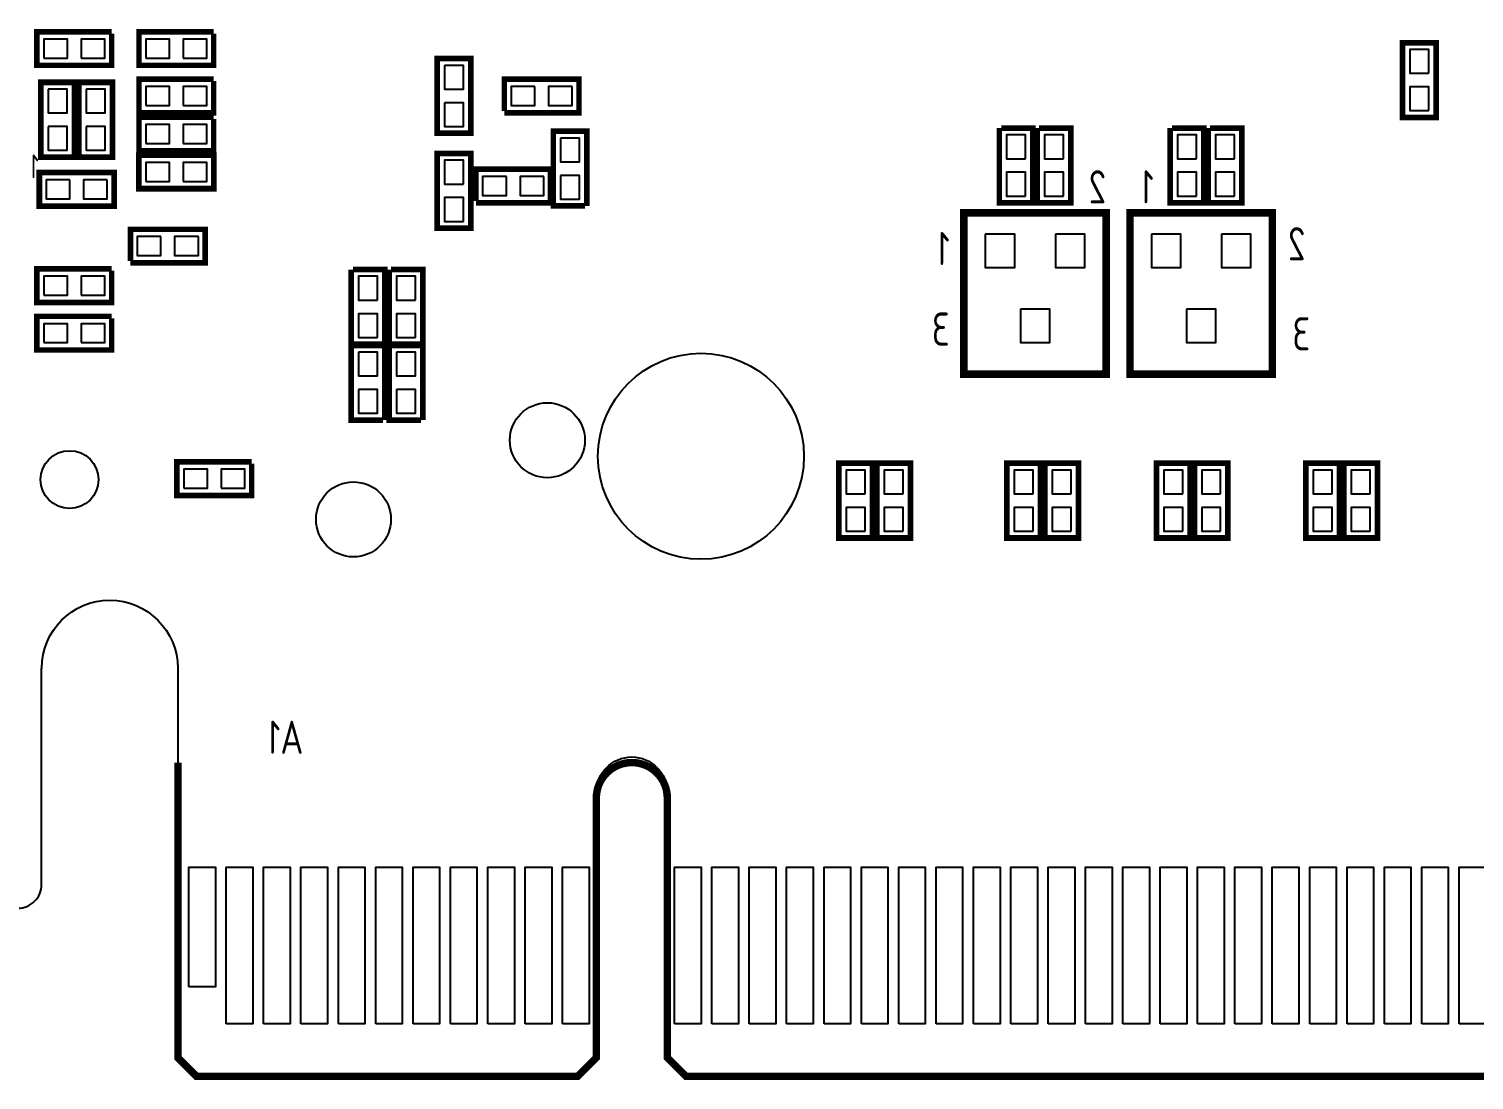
# Model space of a CAD drawing. Header units: millimetres. Extents: x -8 to 226, y -9 to 102.
# Drawn here: x 33.51 to 72.2, y -9.45 to 18.69 of the extents above; entities that cross this region are included whole.
import ezdxf

# ---------------------------------------------------------------- set-up
doc = ezdxf.new("R2010")
doc.units = ezdxf.units.MM
doc.header["$LTSCALE"] = 10
for name, color, linetype in [('BG_OUTLINE', 2, 'Continuous'), ('PG_SILKSCREEN_BOTTOM', 3, 'Continuous'), ('PIN_BOTTOM', 4, 'Continuous')]:
    doc.layers.add(name, color=color, linetype=linetype)
doc.styles.get("Standard").update_dxf_attribs({"font": 'isocp.shx', "width": 0.707, "bigfont": 'hztxt.shx'})

msp = doc.modelspace()

# ---------------------------------------------------------------- linework, layer by layer
at = {"layer": 'BG_OUTLINE'}
msp.add_lwpolyline([(33.214818, -4.85013, 0.414214), (33.849818, -4.21513), (33.849818, 1.5748), (33.854898, 1.5748, -1), (37.494972, 1.5748), (37.499798, 1.5748), (37.499798, -8.850122), (37.999924, -9.350248), (48.199802, -9.350248), (48.699928, -8.850122), (48.699928, -1.75006, -0.999882), (50.599848, -1.75006), (50.599848, -8.850122), (51.099974, -9.350248), (121.299986, -9.350248)], format="xyb", dxfattribs=at)
at = {"layer": 'PG_SILKSCREEN_BOTTOM'}
for points in [[(35.727132, 18.615152, 0.150114, 0.150114, 0), (33.727136, 18.615152, 0.150114, 0.150114, 0), (33.727136, 17.714976, 0.150114, 0.150114, 0), (35.727132, 17.714976, 0.150114, 0.150114, 0), (35.727132, 18.565114, 0.150114, 0.150114, 0)], [(38.457632, 18.615152, 0.150114, 0.150114, 0), (36.457636, 18.615152, 0.150114, 0.150114, 0), (36.457636, 17.714976, 0.150114, 0.150114, 0), (38.457632, 17.714976, 0.150114, 0.150114, 0), (38.457632, 18.565114, 0.150114, 0.150114, 0)], [(38.457632, 17.345152, 0.150114, 0.150114, 0), (36.457636, 17.345152, 0.150114, 0.150114, 0), (36.457636, 16.444976, 0.150114, 0.150114, 0), (38.457632, 16.444976, 0.150114, 0.150114, 0), (38.457632, 17.295114, 0.150114, 0.150114, 0)], [(46.236636, 16.444976, 0.150114, 0.150114, 0), (48.236632, 16.444976, 0.150114, 0.150114, 0), (48.236632, 17.345152, 0.150114, 0.150114, 0), (46.236636, 17.345152, 0.150114, 0.150114, 0), (46.236636, 16.495014, 0.150114, 0.150114, 0)], [(38.457632, 16.329152, 0.150114, 0.150114, 0), (36.457636, 16.329152, 0.150114, 0.150114, 0), (36.457636, 15.428976, 0.150114, 0.150114, 0), (38.457632, 15.428976, 0.150114, 0.150114, 0), (38.457632, 16.279114, 0.150114, 0.150114, 0)], [(48.448722, 13.950442, 0.150114, 0.150114, 0), (48.448722, 15.950438, 0.150114, 0.150114, 0), (47.548546, 15.950438, 0.150114, 0.150114, 0), (47.548546, 13.950442, 0.150114, 0.150114, 0), (48.398684, 13.950442, 0.150114, 0.150114, 0)], [(59.4868, 16.03375, 0.150114, 0.150114, 0), (59.4868, 14.033754, 0.150114, 0.150114, 0), (60.386976, 14.033754, 0.150114, 0.150114, 0), (60.386976, 16.03375, 0.150114, 0.150114, 0), (59.536838, 16.03375, 0.150114, 0.150114, 0)], [(60.5028, 16.03375, 0.150114, 0.150114, 0), (60.5028, 14.033754, 0.150114, 0.150114, 0), (61.402976, 14.033754, 0.150114, 0.150114, 0), (61.402976, 16.03375, 0.150114, 0.150114, 0), (60.552838, 16.03375, 0.150114, 0.150114, 0)], [(64.0588, 16.03375, 0.150114, 0.150114, 0), (64.0588, 14.033754, 0.150114, 0.150114, 0), (64.958976, 14.033754, 0.150114, 0.150114, 0), (64.958976, 16.03375, 0.150114, 0.150114, 0), (64.108838, 16.03375, 0.150114, 0.150114, 0)], [(65.0748, 16.03375, 0.150114, 0.150114, 0), (65.0748, 14.033754, 0.150114, 0.150114, 0), (65.974976, 14.033754, 0.150114, 0.150114, 0), (65.974976, 16.03375, 0.150114, 0.150114, 0), (65.124838, 16.03375, 0.150114, 0.150114, 0)], [(45.474636, 14.031976, 0.150114, 0.150114, 0), (47.474632, 14.031976, 0.150114, 0.150114, 0), (47.474632, 14.932152, 0.150114, 0.150114, 0), (45.474636, 14.932152, 0.150114, 0.150114, 0), (45.474636, 14.082014, 0.150114, 0.150114, 0)], [(36.22929, 12.424664, 0.150114, 0.150114, 0), (38.229286, 12.424664, 0.150114, 0.150114, 0), (38.229286, 13.32484, 0.150114, 0.150114, 0), (36.22929, 13.32484, 0.150114, 0.150114, 0), (36.22929, 12.474702, 0.150114, 0.150114, 0)], [(35.727132, 12.265152, 0.150114, 0.150114, 0), (33.727136, 12.265152, 0.150114, 0.150114, 0), (33.727136, 11.364976, 0.150114, 0.150114, 0), (35.727132, 11.364976, 0.150114, 0.150114, 0), (35.727132, 12.215114, 0.150114, 0.150114, 0)], [(42.1386, 12.24915, 0.150114, 0.150114, 0), (42.1386, 10.249154, 0.150114, 0.150114, 0), (43.038776, 10.249154, 0.150114, 0.150114, 0), (43.038776, 12.24915, 0.150114, 0.150114, 0), (42.188638, 12.24915, 0.150114, 0.150114, 0)], [(43.1546, 12.24915, 0.150114, 0.150114, 0), (43.1546, 10.249154, 0.150114, 0.150114, 0), (44.054776, 10.249154, 0.150114, 0.150114, 0), (44.054776, 12.24915, 0.150114, 0.150114, 0), (43.204638, 12.24915, 0.150114, 0.150114, 0)], [(35.727132, 10.995152, 0.150114, 0.150114, 0), (33.727136, 10.995152, 0.150114, 0.150114, 0), (33.727136, 10.094976, 0.150114, 0.150114, 0), (35.727132, 10.094976, 0.150114, 0.150114, 0), (35.727132, 10.945114, 0.150114, 0.150114, 0)], [(43.038776, 8.217154, 0.150114, 0.150114, 0), (43.038776, 10.21715, 0.150114, 0.150114, 0), (42.1386, 10.21715, 0.150114, 0.150114, 0), (42.1386, 8.217154, 0.150114, 0.150114, 0), (42.988738, 8.217154, 0.150114, 0.150114, 0)], [(44.054776, 8.217154, 0.150114, 0.150114, 0), (44.054776, 10.21715, 0.150114, 0.150114, 0), (43.1546, 10.21715, 0.150114, 0.150114, 0), (43.1546, 8.217154, 0.150114, 0.150114, 0), (44.004738, 8.217154, 0.150114, 0.150114, 0)], [(39.473886, 7.10184, 0.150114, 0.150114, 0), (37.47389, 7.10184, 0.150114, 0.150114, 0), (37.47389, 6.201664, 0.150114, 0.150114, 0), (39.473886, 6.201664, 0.150114, 0.150114, 0), (39.473886, 7.051802, 0.150114, 0.150114, 0)], [(121.799858, -0.950214, 0.199898, 0.199898, 0), (121.799858, -8.850376, 0.199898, 0.199898, 0), (121.299732, -9.350248, 0.199898, 0.199898, 0), (51.09972, -9.350248, 0.199898, 0.199898, 0), (50.599848, -8.850376, 0.199898, 0.199898, 0), (50.599848, -1.900174, 0.199898, 0.199898, 1), (48.699674, -1.900174, 0.199898, 0.199898, 0), (48.699674, -8.850376, 0.199898, 0.199898, 0), (48.199802, -9.350248, 0.199898, 0.199898, 0), (37.99967, -9.350248, 0.199898, 0.199898, 0), (37.499798, -8.850376, 0.199898, 0.199898, 0), (37.499798, -0.950214, 0.199898, 0.199898, 0)]]:
    msp.add_lwpolyline(points, format="xyseb", dxfattribs=at)
for points in [[(70.2818, 18.31975, 0.1524, 0.1524, 0), (70.2818, 16.319754, 0.1524, 0.1524, 0), (71.181976, 16.319754, 0.1524, 0.1524, 0), (71.181976, 18.31975, 0.1524, 0.1524, 0)], [(45.337222, 15.895066, 0.1524, 0.1524, 0), (45.337222, 17.895062, 0.1524, 0.1524, 0), (44.437046, 17.895062, 0.1524, 0.1524, 0), (44.437046, 15.895066, 0.1524, 0.1524, 0)], [(34.732722, 15.260066, 0.1524, 0.1524, 0), (34.732722, 17.260062, 0.1524, 0.1524, 0), (33.832546, 17.260062, 0.1524, 0.1524, 0), (33.832546, 15.260066, 0.1524, 0.1524, 0)], [(35.748722, 15.260066, 0.1524, 0.1524, 0), (35.748722, 17.260062, 0.1524, 0.1524, 0), (34.848546, 17.260062, 0.1524, 0.1524, 0), (34.848546, 15.260066, 0.1524, 0.1524, 0)], [(38.457632, 15.313152, 0.1524, 0.1524, 0), (36.457636, 15.313152, 0.1524, 0.1524, 0), (36.457636, 14.412976, 0.1524, 0.1524, 0), (38.457632, 14.412976, 0.1524, 0.1524, 0)], [(44.437046, 15.355062, 0.1524, 0.1524, 0), (44.437046, 13.355066, 0.1524, 0.1524, 0), (45.337222, 13.355066, 0.1524, 0.1524, 0), (45.337222, 15.355062, 0.1524, 0.1524, 0)], [(33.79089, 13.948664, 0.1524, 0.1524, 0), (35.790886, 13.948664, 0.1524, 0.1524, 0), (35.790886, 14.84884, 0.1524, 0.1524, 0), (33.79089, 14.84884, 0.1524, 0.1524, 0)], [(58.539634, 9.445752, 0.2032, 0.2032, 0), (58.539634, 13.763752, 0.2032, 0.2032, 0), (62.349634, 13.763752, 0.2032, 0.2032, 0), (62.349634, 9.445752, 0.2032, 0.2032, 0)], [(62.984634, 9.445752, 0.2032, 0.2032, 0), (62.984634, 13.763752, 0.2032, 0.2032, 0), (66.794634, 13.763752, 0.2032, 0.2032, 0), (66.794634, 9.445752, 0.2032, 0.2032, 0)], [(55.191406, 7.061962, 0.1524, 0.1524, 0), (55.191406, 5.061966, 0.1524, 0.1524, 0), (56.091582, 5.061966, 0.1524, 0.1524, 0), (56.091582, 7.061962, 0.1524, 0.1524, 0)], [(56.207406, 7.061962, 0.1524, 0.1524, 0), (56.207406, 5.061966, 0.1524, 0.1524, 0), (57.107582, 5.061966, 0.1524, 0.1524, 0), (57.107582, 7.061962, 0.1524, 0.1524, 0)], [(59.691524, 7.061962, 0.1524, 0.1524, 0), (59.691524, 5.061966, 0.1524, 0.1524, 0), (60.5917, 5.061966, 0.1524, 0.1524, 0), (60.5917, 7.061962, 0.1524, 0.1524, 0)], [(60.707524, 7.061962, 0.1524, 0.1524, 0), (60.707524, 5.061966, 0.1524, 0.1524, 0), (61.6077, 5.061966, 0.1524, 0.1524, 0), (61.6077, 7.061962, 0.1524, 0.1524, 0)], [(63.691516, 7.061962, 0.1524, 0.1524, 0), (63.691516, 5.061966, 0.1524, 0.1524, 0), (64.591692, 5.061966, 0.1524, 0.1524, 0), (64.591692, 7.061962, 0.1524, 0.1524, 0)], [(64.707516, 7.061962, 0.1524, 0.1524, 0), (64.707516, 5.061966, 0.1524, 0.1524, 0), (65.607692, 5.061966, 0.1524, 0.1524, 0), (65.607692, 7.061962, 0.1524, 0.1524, 0)], [(67.691508, 7.061962, 0.1524, 0.1524, 0), (67.691508, 5.061966, 0.1524, 0.1524, 0), (68.591684, 5.061966, 0.1524, 0.1524, 0), (68.591684, 7.061962, 0.1524, 0.1524, 0)], [(68.707508, 7.061962, 0.1524, 0.1524, 0), (68.707508, 5.061966, 0.1524, 0.1524, 0), (69.607684, 5.061966, 0.1524, 0.1524, 0), (69.607684, 7.061962, 0.1524, 0.1524, 0)]]:
    msp.add_lwpolyline(points, format="xyseb", close=True, dxfattribs=at)
at = {"layer": 'PIN_BOTTOM'}
for points in [[(33.909762, 17.911064), (34.544762, 17.911064), (34.544762, 18.419064), (33.909762, 18.419064)], [(34.909506, 17.911064), (35.544506, 17.911064), (35.544506, 18.419064), (34.909506, 18.419064)], [(36.640262, 17.911064), (37.275262, 17.911064), (37.275262, 18.419064), (36.640262, 18.419064)], [(37.640006, 17.911064), (38.275006, 17.911064), (38.275006, 18.419064), (37.640006, 18.419064)], [(70.985888, 17.502124), (70.985888, 18.137124), (70.477888, 18.137124), (70.477888, 17.502124)], [(44.633134, 17.712436), (44.633134, 17.077436), (45.141134, 17.077436), (45.141134, 17.712436)], [(34.028634, 17.077436), (34.028634, 16.442436), (34.536634, 16.442436), (34.536634, 17.077436)], [(35.044634, 17.077436), (35.044634, 16.442436), (35.552634, 16.442436), (35.552634, 17.077436)], [(36.640262, 16.641064), (37.275262, 16.641064), (37.275262, 17.149064), (36.640262, 17.149064)], [(37.640006, 16.641064), (38.275006, 16.641064), (38.275006, 17.149064), (37.640006, 17.149064)], [(47.054262, 17.149064), (46.419262, 17.149064), (46.419262, 16.641064), (47.054262, 16.641064)], [(48.054006, 17.149064), (47.419006, 17.149064), (47.419006, 16.641064), (48.054006, 16.641064)], [(70.985888, 16.50238), (70.985888, 17.13738), (70.477888, 17.13738), (70.477888, 16.50238)], [(44.633134, 16.712692), (44.633134, 16.077692), (45.141134, 16.077692), (45.141134, 16.712692)], [(34.028634, 16.077692), (34.028634, 15.442692), (34.536634, 15.442692), (34.536634, 16.077692)], [(35.044634, 16.077692), (35.044634, 15.442692), (35.552634, 15.442692), (35.552634, 16.077692)], [(36.640262, 15.625064), (37.275262, 15.625064), (37.275262, 16.133064), (36.640262, 16.133064)], [(37.640006, 15.625064), (38.275006, 15.625064), (38.275006, 16.133064), (37.640006, 16.133064)], [(47.744634, 15.767812), (47.744634, 15.132812), (48.252634, 15.132812), (48.252634, 15.767812)], [(60.190888, 15.216124), (60.190888, 15.851124), (59.682888, 15.851124), (59.682888, 15.216124)], [(61.206888, 15.216124), (61.206888, 15.851124), (60.698888, 15.851124), (60.698888, 15.216124)], [(64.762888, 15.216124), (64.762888, 15.851124), (64.254888, 15.851124), (64.254888, 15.216124)], [(65.778888, 15.216124), (65.778888, 15.851124), (65.270888, 15.851124), (65.270888, 15.216124)], [(36.640262, 14.609064), (37.275262, 14.609064), (37.275262, 15.117064), (36.640262, 15.117064)], [(37.640006, 14.609064), (38.275006, 14.609064), (38.275006, 15.117064), (37.640006, 15.117064)], [(45.141134, 14.537436), (45.141134, 15.172436), (44.633134, 15.172436), (44.633134, 14.537436)], [(46.292262, 14.736064), (45.657262, 14.736064), (45.657262, 14.228064), (46.292262, 14.228064)], [(47.292006, 14.736064), (46.657006, 14.736064), (46.657006, 14.228064), (47.292006, 14.228064)], [(47.744634, 14.768068), (47.744634, 14.133068), (48.252634, 14.133068), (48.252634, 14.768068)], [(60.190888, 14.21638), (60.190888, 14.85138), (59.682888, 14.85138), (59.682888, 14.21638)], [(61.206888, 14.21638), (61.206888, 14.85138), (60.698888, 14.85138), (60.698888, 14.21638)], [(64.762888, 14.21638), (64.762888, 14.85138), (64.254888, 14.85138), (64.254888, 14.21638)], [(65.778888, 14.21638), (65.778888, 14.85138), (65.270888, 14.85138), (65.270888, 14.21638)], [(34.608516, 14.652752), (33.973516, 14.652752), (33.973516, 14.144752), (34.608516, 14.144752)], [(35.60826, 14.652752), (34.97326, 14.652752), (34.97326, 14.144752), (35.60826, 14.144752)], [(45.141134, 13.537692), (45.141134, 14.172692), (44.633134, 14.172692), (44.633134, 13.537692)], [(59.111134, 13.192252), (59.111134, 12.303252), (59.898534, 12.303252), (59.898534, 13.192252)], [(60.990734, 13.192252), (60.990734, 12.303252), (61.778134, 12.303252), (61.778134, 13.192252)], [(63.556134, 13.192252), (63.556134, 12.303252), (64.343534, 12.303252), (64.343534, 13.192252)], [(65.435734, 13.192252), (65.435734, 12.303252), (66.223134, 12.303252), (66.223134, 13.192252)], [(37.046916, 13.128752), (36.411916, 13.128752), (36.411916, 12.620752), (37.046916, 12.620752)], [(38.04666, 13.128752), (37.41166, 13.128752), (37.41166, 12.620752), (38.04666, 12.620752)], [(33.909762, 11.561064), (34.544762, 11.561064), (34.544762, 12.069064), (33.909762, 12.069064)], [(34.909506, 11.561064), (35.544506, 11.561064), (35.544506, 12.069064), (34.909506, 12.069064)], [(42.842688, 11.431524), (42.842688, 12.066524), (42.334688, 12.066524), (42.334688, 11.431524)], [(43.858688, 11.431524), (43.858688, 12.066524), (43.350688, 12.066524), (43.350688, 11.431524)], [(42.842688, 10.43178), (42.842688, 11.06678), (42.334688, 11.06678), (42.334688, 10.43178)], [(43.858688, 10.43178), (43.858688, 11.06678), (43.350688, 11.06678), (43.350688, 10.43178)], [(60.050934, 11.185652), (60.050934, 10.296652), (60.838334, 10.296652), (60.838334, 11.185652)], [(64.495934, 11.185652), (64.495934, 10.296652), (65.283334, 10.296652), (65.283334, 11.185652)], [(33.909762, 10.291064), (34.544762, 10.291064), (34.544762, 10.799064), (33.909762, 10.799064)], [(34.909506, 10.291064), (35.544506, 10.291064), (35.544506, 10.799064), (34.909506, 10.799064)], [(42.334688, 10.034524), (42.334688, 9.399524), (42.842688, 9.399524), (42.842688, 10.034524)], [(43.350688, 10.034524), (43.350688, 9.399524), (43.858688, 9.399524), (43.858688, 10.034524)], [(42.334688, 9.03478), (42.334688, 8.39978), (42.842688, 8.39978), (42.842688, 9.03478)], [(43.350688, 9.03478), (43.350688, 8.39978), (43.858688, 8.39978), (43.858688, 9.03478)], [(37.656516, 6.397752), (38.291516, 6.397752), (38.291516, 6.905752), (37.656516, 6.905752)], [(38.65626, 6.397752), (39.29126, 6.397752), (39.29126, 6.905752), (38.65626, 6.905752)], [(55.895494, 6.244336), (55.895494, 6.879336), (55.387494, 6.879336), (55.387494, 6.244336)], [(56.911494, 6.244336), (56.911494, 6.879336), (56.403494, 6.879336), (56.403494, 6.244336)], [(60.395612, 6.244336), (60.395612, 6.879336), (59.887612, 6.879336), (59.887612, 6.244336)], [(61.411612, 6.244336), (61.411612, 6.879336), (60.903612, 6.879336), (60.903612, 6.244336)], [(64.395604, 6.244336), (64.395604, 6.879336), (63.887604, 6.879336), (63.887604, 6.244336)], [(65.411604, 6.244336), (65.411604, 6.879336), (64.903604, 6.879336), (64.903604, 6.244336)], [(68.395596, 6.244336), (68.395596, 6.879336), (67.887596, 6.879336), (67.887596, 6.244336)], [(69.411596, 6.244336), (69.411596, 6.879336), (68.903596, 6.879336), (68.903596, 6.244336)], [(55.895494, 5.244592), (55.895494, 5.879592), (55.387494, 5.879592), (55.387494, 5.244592)], [(56.911494, 5.244592), (56.911494, 5.879592), (56.403494, 5.879592), (56.403494, 5.244592)], [(60.395612, 5.244592), (60.395612, 5.879592), (59.887612, 5.879592), (59.887612, 5.244592)], [(61.411612, 5.244592), (61.411612, 5.879592), (60.903612, 5.879592), (60.903612, 5.244592)], [(64.395604, 5.244592), (64.395604, 5.879592), (63.887604, 5.879592), (63.887604, 5.244592)], [(65.411604, 5.244592), (65.411604, 5.879592), (64.903604, 5.879592), (64.903604, 5.244592)], [(68.395596, 5.244592), (68.395596, 5.879592), (67.887596, 5.879592), (67.887596, 5.244592)], [(69.411596, 5.244592), (69.411596, 5.879592), (68.903596, 5.879592), (68.903596, 5.244592)], [(37.794184, -6.950456), (37.794184, -3.750056), (38.505384, -3.750056), (38.505384, -6.950456)], [(38.794182, -7.941056), (38.794182, -3.750056), (39.505382, -3.750056), (39.505382, -7.941056)], [(39.79418, -7.941056), (39.79418, -3.750056), (40.50538, -3.750056), (40.50538, -7.941056)], [(40.794178, -7.941056), (40.794178, -3.750056), (41.505378, -3.750056), (41.505378, -7.941056)], [(41.794176, -7.941056), (41.794176, -3.750056), (42.505376, -3.750056), (42.505376, -7.941056)], [(42.794174, -7.941056), (42.794174, -3.750056), (43.505374, -3.750056), (43.505374, -7.941056)], [(43.794172, -7.941056), (43.794172, -3.750056), (44.505372, -3.750056), (44.505372, -7.941056)], [(44.79417, -7.941056), (44.79417, -3.750056), (45.50537, -3.750056), (45.50537, -7.941056)], [(45.794168, -7.941056), (45.794168, -3.750056), (46.505368, -3.750056), (46.505368, -7.941056)], [(46.794166, -7.941056), (46.794166, -3.750056), (47.505366, -3.750056), (47.505366, -7.941056)], [(47.794164, -7.941056), (47.794164, -3.750056), (48.505364, -3.750056), (48.505364, -7.941056)], [(50.794158, -7.941056), (50.794158, -3.750056), (51.505358, -3.750056), (51.505358, -7.941056)], [(51.794156, -7.941056), (51.794156, -3.750056), (52.505356, -3.750056), (52.505356, -7.941056)], [(52.794154, -7.941056), (52.794154, -3.750056), (53.505354, -3.750056), (53.505354, -7.941056)], [(53.794152, -7.941056), (53.794152, -3.750056), (54.505352, -3.750056), (54.505352, -7.941056)], [(54.79415, -7.941056), (54.79415, -3.750056), (55.50535, -3.750056), (55.50535, -7.941056)], [(55.794148, -7.941056), (55.794148, -3.750056), (56.505348, -3.750056), (56.505348, -7.941056)], [(56.794146, -7.941056), (56.794146, -3.750056), (57.505346, -3.750056), (57.505346, -7.941056)], [(57.794144, -7.941056), (57.794144, -3.750056), (58.505344, -3.750056), (58.505344, -7.941056)], [(58.794142, -7.941056), (58.794142, -3.750056), (59.505342, -3.750056), (59.505342, -7.941056)], [(59.79414, -7.941056), (59.79414, -3.750056), (60.50534, -3.750056), (60.50534, -7.941056)], [(60.794138, -7.941056), (60.794138, -3.750056), (61.505338, -3.750056), (61.505338, -7.941056)], [(61.794136, -7.941056), (61.794136, -3.750056), (62.505336, -3.750056), (62.505336, -7.941056)], [(62.794134, -7.941056), (62.794134, -3.750056), (63.505334, -3.750056), (63.505334, -7.941056)], [(63.794132, -7.941056), (63.794132, -3.750056), (64.505332, -3.750056), (64.505332, -7.941056)], [(64.79413, -7.941056), (64.79413, -3.750056), (65.50533, -3.750056), (65.50533, -7.941056)], [(65.794128, -7.941056), (65.794128, -3.750056), (66.505328, -3.750056), (66.505328, -7.941056)], [(66.794126, -7.941056), (66.794126, -3.750056), (67.505326, -3.750056), (67.505326, -7.941056)], [(67.794124, -7.941056), (67.794124, -3.750056), (68.505324, -3.750056), (68.505324, -7.941056)], [(68.794122, -7.941056), (68.794122, -3.750056), (69.505322, -3.750056), (69.505322, -7.941056)], [(69.79412, -7.941056), (69.79412, -3.750056), (70.50532, -3.750056), (70.50532, -7.941056)], [(70.794118, -7.941056), (70.794118, -3.750056), (71.505318, -3.750056), (71.505318, -7.941056)], [(71.794116, -7.941056), (71.794116, -3.750056), (72.505316, -3.750056), (72.505316, -7.941056)]]:
    msp.add_lwpolyline(points, close=True, dxfattribs=at)
for centre, radius in [((51.49977, 7.249922), 2.7559), ((47.389796, 7.679436), 1.0033), ((34.59988, 6.624828), 0.7747), ((42.199814, 5.559552), 1.0033)]:
    msp.add_circle(centre, radius, dxfattribs=at)

# ---------------------------------------------------------------- texts
at = {"layer": 'PG_SILKSCREEN_BOTTOM', "text_generation_flag": 2}
for s, height, width, p in [('1', 0.635, 0.8, (33.774888, 14.694916)), ('2', 0.889, 0.857143, (62.349888, 14.017752)), ('1', 0.889, 0.857143, (63.619888, 14.017752)), ('1', 0.889, 0.857143, (58.158888, 12.366752)), ('2', 0.889, 0.857143, (67.683888, 12.493752)), ('3', 0.889, 0.857143, (58.158888, 10.207752)), ('3', 0.889, 0.857143, (67.810888, 10.080752)), ('A1', 0.889, 0.857143, (40.858694, -0.716534))]:
    msp.add_text(s, height=height, dxfattribs=dict(at, width=width)).set_placement(p)

doc.saveas('drawing.dxf')
